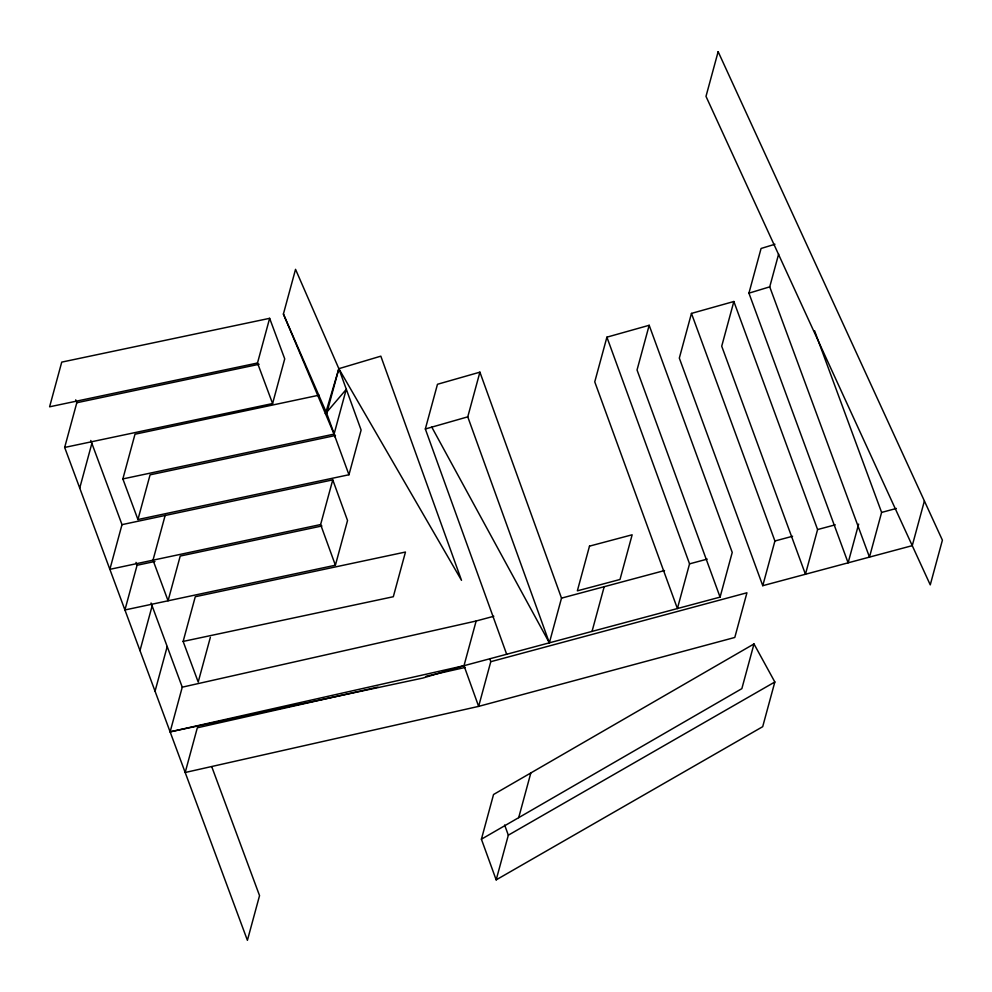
<?xml version="1.0" encoding="UTF-8"?>
<svg xmlns="http://www.w3.org/2000/svg" width="992" height="992" viewBox="0 0 992 992"><rect width="100%" height="100%" fill="white"/><g stroke="black" fill="none" stroke-linecap="round" stroke-linejoin="round"><path stroke-width="1.49" d="M211.804 766.853L259.544 895.627L247.405 940.317L64.666 447.442L76.806 402.74L75.727 399.838M79.732 488.076L91.872 443.374M283.402 314.03L326.715 413.366L335.321 437.075L283.402 314.03L295.542 269.34L338.855 368.677L361.113 430.044L348.961 474.746L137.938 519.535L122.859 478.925L134.999 434.223L319.064 395.176M122.004 524.644L109.864 569.334L320.614 524.557L332.766 479.868L122.004 524.644L90.793 440.473M137.938 519.535L150.077 474.833L335.482 435.488M135.991 562.365L137.07 565.266L124.918 609.968L335.395 565.229L347.535 520.527L332.766 479.868M165.143 515.443L153.004 560.145L168.07 600.755L180.222 556.053L321.916 525.971M139.984 650.603L152.136 605.901M155.05 691.226L167.202 646.536M257.498 363.01L269.638 318.32L61.74 362.117L49.6 406.807L257.498 363.01L272.589 403.546L64.666 447.442M183.136 641.427L195.275 596.725L405.468 552.036L393.316 596.725L183.136 641.427L198.202 682.05L210.354 637.348M606.906 337.168L689.552 563.853L677.4 608.542L594.754 381.858L606.906 337.168L649.177 325.289L732.232 552.42L720.08 597.122L463.996 665.694L422.865 678.057L170.116 731.86L182.255 687.171L151.057 603M272.589 403.546L284.729 358.856L269.638 318.32M348.961 474.746L334.068 434.112L346.22 389.422L325.463 413.701L326.715 413.366L338.855 368.677L380.829 356.165L461.503 580.32L338.855 368.677L325.463 413.701M506.676 654.274L425.332 428.978L437.472 384.276L479.905 372.161L561.509 598.139L549.357 642.841L431.793 427.13M549.357 642.841L467.765 416.851L479.905 372.161M377.915 687.109L197.321 727.793L185.182 772.495L478.64 706.378L490.78 661.689L746.939 592.77L734.799 637.459L478.64 706.378L463.996 665.694L476.148 621.004L493.805 616.268M481.405 839.207L493.545 794.505L753.994 643.944L774.839 681.988L762.699 726.677L496.174 879.867L481.405 839.207L741.855 688.646L753.994 643.944M496.174 879.867L508.326 835.177L504.63 825.009M649.177 325.289L637.038 369.991L720.08 597.122M518.692 817.656L530.832 772.954M592.038 631.408L604.19 586.706M733.857 301.506L721.717 346.208L805.442 574.256L817.594 529.554L733.857 301.506L691.461 313.41L679.322 358.112L762.761 585.689L912.256 545.65L924.395 500.96M858.65 524.086L848.123 562.824L748.935 293.161L761.075 248.471L774.95 244.255M814.581 330.782L881.615 512.418L869.476 557.107L769.73 286.849L778.646 254.064M762.761 585.689L774.913 540.987L691.461 313.41M508.326 835.177L774.839 681.988M748.935 293.161L769.73 286.849M425.332 428.978L467.765 416.851M561.509 598.139L664.528 570.549M689.552 563.853L707.209 559.116M774.913 540.987L792.571 536.263M817.594 529.554L835.252 524.83M881.615 512.418L896.359 508.462M182.255 687.171L476.148 621.004M170.116 731.86L463.996 665.694M426.076 676.259L465.198 667.442M137.07 565.266L154.926 561.46M76.806 402.74L259.123 364.262M122.859 478.925L334.068 434.112M320.614 524.557L335.395 565.229M489.738 658.775L490.78 661.689M718.146 51.683L705.994 96.373L930.26 584.871L942.4 540.181L718.146 51.683M589.496 546.133L577.356 590.835L620 579.489L632.152 534.787L589.496 546.133"/></g></svg>
